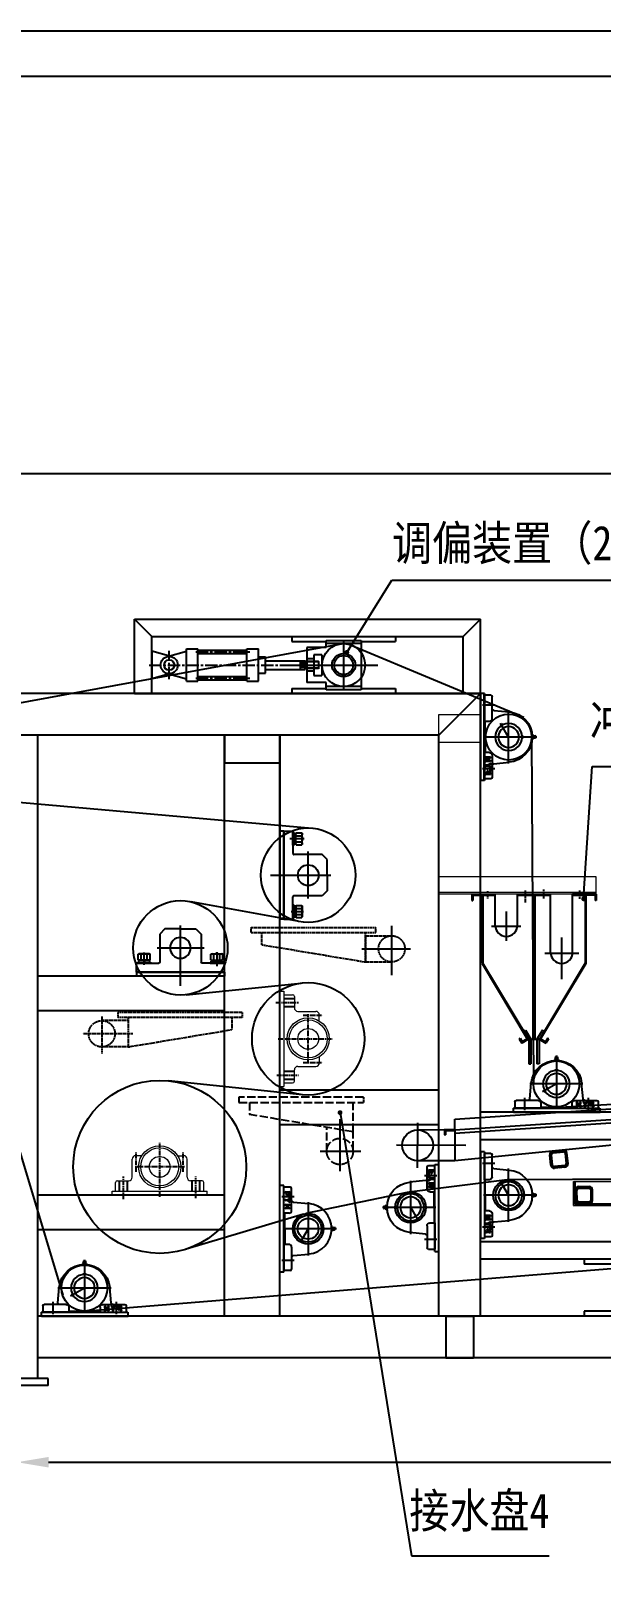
# Model space of a CAD drawing. Header units: millimetres. Extents: x 240499 to 260805, y 23743 to 31534.
# Drawn here: x 242989 to 244639, y 27067 to 31534 of the extents above; entities that cross this region are included whole.
import ezdxf
from ezdxf.enums import TextEntityAlignment as Align
from ezdxf.lldxf.tags import DXFTag

# ---------------------------------------------------------------- set-up
doc = ezdxf.new("R2010")
doc.units = ezdxf.units.MM
for name, pattern in [('CENTER2', [28.575, 19.05, -3.175, 3.175, -3.175]), ('GEN3', [6.25, 4.75, -1.5]), ('点画线', [18, 12, -2, 2, -2])]:
    doc.linetypes.add(name, pattern=pattern)
for name, color, linetype in [('0N', 7, 'Continuous'), ('2细线层', 4, 'Continuous'), ('3', 6, 'GEN3'), ('3A', 6, 'GEN3A'), ('3中心线层', 1, 'CENTER'), ('4', 3, 'Continuous'), ('4虚线层', 6, 'DASHED'), ('6', 2, 'Continuous'), ('7', 4, 'GEN7'), ('7A', 4, 'GEN7A'), ('8', 1, 'Continuous'), ('RAHM5', 7, 'Continuous'), ('TILE1', 5, 'Continuous')]:
    doc.layers.add(name, color=color, linetype=linetype)
doc.styles.add('66', font='仿宋_GB2312', dxfattribs={"width": 0.85})
doc.styles.add('HZ', font='geniso', dxfattribs={"width": 0.7, "bigfont": 'hztxt'})
tags = doc.linetypes.add('CENTER', pattern=[2, 1.25, -0.25, 0.25, -0.25]).pattern_tags.tags
tags[10:11] = [DXFTag(74, 4), DXFTag(75, 0), DXFTag(340, '0'), DXFTag(46, 1.0), DXFTag(50, 0.0), DXFTag(44, 0.0), DXFTag(45, 0.0)]
tags[8:9] = [DXFTag(74, 4), DXFTag(75, 0), DXFTag(340, '0'), DXFTag(46, 1.0), DXFTag(50, 0.0), DXFTag(44, 0.0), DXFTag(45, 0.0)]
tags[6:7] = [DXFTag(74, 4), DXFTag(75, 0), DXFTag(340, '0'), DXFTag(46, 1.0), DXFTag(50, 0.0), DXFTag(44, 0.0), DXFTag(45, 0.0)]
tags[4:5] = [DXFTag(74, 4), DXFTag(75, 0), DXFTag(340, '0'), DXFTag(46, 1.0), DXFTag(50, 0.0), DXFTag(44, 0.0), DXFTag(45, 0.0)]
tags = doc.linetypes.add('DASHED', pattern=[0.75, 0.5, -0.25]).pattern_tags.tags
tags[6:7] = [DXFTag(74, 4), DXFTag(75, 0), DXFTag(340, '0'), DXFTag(46, 1.0), DXFTag(50, 0.0), DXFTag(44, 0.0), DXFTag(45, 0.0)]
tags[4:5] = [DXFTag(74, 4), DXFTag(75, 0), DXFTag(340, '0'), DXFTag(46, 1.0), DXFTag(50, 0.0), DXFTag(44, 0.0), DXFTag(45, 0.0)]
tags = doc.linetypes.add('EB_DASHDOT', pattern=[39, 30, -3, 3, -3]).pattern_tags.tags
tags[10:11] = [DXFTag(74, 4), DXFTag(75, 0), DXFTag(340, '0'), DXFTag(46, 1.0), DXFTag(50, 0.0), DXFTag(44, 0.0), DXFTag(45, 0.0)]
tags[8:9] = [DXFTag(74, 4), DXFTag(75, 0), DXFTag(340, '0'), DXFTag(46, 1.0), DXFTag(50, 0.0), DXFTag(44, 0.0), DXFTag(45, 0.0)]
tags[6:7] = [DXFTag(74, 4), DXFTag(75, 0), DXFTag(340, '0'), DXFTag(46, 1.0), DXFTag(50, 0.0), DXFTag(44, 0.0), DXFTag(45, 0.0)]
tags[4:5] = [DXFTag(74, 4), DXFTag(75, 0), DXFTag(340, '0'), DXFTag(46, 1.0), DXFTag(50, 0.0), DXFTag(44, 0.0), DXFTag(45, 0.0)]
tags = doc.linetypes.add('GEN3A', pattern=[3.75, 3, -0.75]).pattern_tags.tags
tags[6:7] = [DXFTag(74, 4), DXFTag(75, 0), DXFTag(340, '0'), DXFTag(46, 1.0), DXFTag(50, 0.0), DXFTag(44, 0.0), DXFTag(45, 0.0)]
tags[4:5] = [DXFTag(74, 4), DXFTag(75, 0), DXFTag(340, '0'), DXFTag(46, 1.0), DXFTag(50, 0.0), DXFTag(44, 0.0), DXFTag(45, 0.0)]
tags = doc.linetypes.add('GEN7', pattern=[13.75, 9.75, -1.5, 1, -1.5]).pattern_tags.tags
tags[10:11] = [DXFTag(74, 4), DXFTag(75, 0), DXFTag(340, '0'), DXFTag(46, 1.0), DXFTag(50, 0.0), DXFTag(44, 0.0), DXFTag(45, 0.0)]
tags[8:9] = [DXFTag(74, 4), DXFTag(75, 0), DXFTag(340, '0'), DXFTag(46, 1.0), DXFTag(50, 0.0), DXFTag(44, 0.0), DXFTag(45, 0.0)]
tags[6:7] = [DXFTag(74, 4), DXFTag(75, 0), DXFTag(340, '0'), DXFTag(46, 1.0), DXFTag(50, 0.0), DXFTag(44, 0.0), DXFTag(45, 0.0)]
tags[4:5] = [DXFTag(74, 4), DXFTag(75, 0), DXFTag(340, '0'), DXFTag(46, 1.0), DXFTag(50, 0.0), DXFTag(44, 0.0), DXFTag(45, 0.0)]
tags = doc.linetypes.add('GEN7A', pattern=[6.875, 4.75, -0.875, 0.375, -0.875]).pattern_tags.tags
tags[10:11] = [DXFTag(74, 4), DXFTag(75, 0), DXFTag(340, '0'), DXFTag(46, 1.0), DXFTag(50, 0.0), DXFTag(44, 0.0), DXFTag(45, 0.0)]
tags[8:9] = [DXFTag(74, 4), DXFTag(75, 0), DXFTag(340, '0'), DXFTag(46, 1.0), DXFTag(50, 0.0), DXFTag(44, 0.0), DXFTag(45, 0.0)]
tags[6:7] = [DXFTag(74, 4), DXFTag(75, 0), DXFTag(340, '0'), DXFTag(46, 1.0), DXFTag(50, 0.0), DXFTag(44, 0.0), DXFTag(45, 0.0)]
tags[4:5] = [DXFTag(74, 4), DXFTag(75, 0), DXFTag(340, '0'), DXFTag(46, 1.0), DXFTag(50, 0.0), DXFTag(44, 0.0), DXFTag(45, 0.0)]
tags = doc.linetypes.add('HIDDEN', pattern=[0.375, 0.25, -0.125]).pattern_tags.tags
tags[6:7] = [DXFTag(74, 4), DXFTag(75, 0), DXFTag(340, '0'), DXFTag(46, 1.0), DXFTag(50, 0.0), DXFTag(44, 0.0), DXFTag(45, 0.0)]
tags[4:5] = [DXFTag(74, 4), DXFTag(75, 0), DXFTag(340, '0'), DXFTag(46, 1.0), DXFTag(50, 0.0), DXFTag(44, 0.0), DXFTag(45, 0.0)]
doc.dimstyles.new('GEN-ISO', dxfattribs={"dimscale": 7, "dimtxt": 8, "dimasz": 6, "dimexe": 3, "dimexo": 0, "dimgap": 3, "dimtad": 1, "dimdsep": 46, "dimtxsty": 'Standard', "dimcen": 0, "dimclrd": 256, "dimclre": 256, "dimclrt": 2, "dimadec": 0, "dimazin": 0, "dimtp": 0.1, "dimtm": 0.1, "dimtfac": 0.71, "dimtmove": 0, "dimatfit": 3, "dimfxl": 1, "dimtfill": 1, "dimtolj": 1, "dimtzin": 0, "dimarcsym": 0})
doc.dimstyles.new('GEN-ISO$7', dxfattribs={"dimscale": 7, "dimtxt": 8, "dimasz": 6, "dimexe": 3, "dimexo": 0, "dimgap": 3, "dimtad": 1, "dimdsep": 46, "dimtxsty": 'Standard', "dimcen": 0, "dimclrd": 256, "dimclre": 256, "dimclrt": 2, "dimadec": 0, "dimazin": 0, "dimtp": 0.1, "dimtm": 0.1, "dimtfac": 0.71, "dimtmove": 0, "dimatfit": 3, "dimldrblk": 'DOT', "dimfxl": 1, "dimtfill": 1, "dimtolj": 1, "dimtzin": 0, "dimarcsym": 0})

# ---------------------------------------------------------------- blocks, each defined once
blk = doc.blocks.new('*U34')
at = {"layer": '0N'}
for p, q in [((1.3, 17.3), (0, 15)), ((0, 15), (0, -15)), ((1.3, 17.3), (17.7, 17.3)), ((1.3, 8.7), (17.7, 8.7)), ((17.7, 17.3), (19, 15)), ((19, 15), (19, -15)), ((1.3, -17.3), (0, -15)), ((1.3, -8.7), (17.7, -8.7)), ((1.3, -17.3), (17.7, -17.3)), ((17.7, -17.3), (19, -15))]:
    blk.add_line(p, q, dxfattribs=at)
for centre, radius, start, end in [((7.7, 13), 7.66, 154.4385, 214.4385), ((28.6, 0), 28.6, 162.383, 197.617), ((11.3, 13), 7.66, 325.5615, 25.5615), ((-9.6, 0), 28.6, 342.383, 17.617), ((7.7, -13), 7.66, 145.5615, 205.5615), ((11.3, -13), 7.66, 334.4385, 34.4385)]:
    blk.add_arc(centre, radius, start, end, dxfattribs=at)
blk = doc.blocks.new('*U30')
at = {"layer": '0N'}
for p, q in [((0, 18.5), (0, 15.1)), ((3, 18.5), (0, 18.5)), ((0, 1), (0, -1)), ((3, -18.5), (3, 18.5)), ((0, -15.1), (0, -18.5)), ((0, -18.5), (3, -18.5))]:
    blk.add_line(p, q, dxfattribs=at)
blk = doc.blocks.new('*U32')
at = {"layer": '0N'}
for p, q in [((0, 15.1), (0, 15)), ((5, 15.1), (0, 15.1)), ((5, 1), (0, -0.6)), ((5, 15.1), (5, 1)), ((5, -1), (0, -2.6)), ((0, -15), (0, -15.1)), ((0, -15.1), (5, -15.1)), ((5, -1), (5, -15.1))]:
    blk.add_line(p, q, dxfattribs=at)
blk = doc.blocks.new('11111111')
for p, q in [((124668.6, 11128.8), (124653.6, 11113.8)), ((124668.6, 11128.8), (124653.6, 11113.8)), ((124713.6, 11128.8), (124668.6, 11128.8)), ((124713.6, 11128.8), (124758.6, 11128.8)), ((124758.6, 11128.8), (124773.6, 11113.8)), ((124653.6, 11113.8), (124653.6, 11032.3)), ((124773.6, 11113.8), (124773.6, 11032.3)), ((124586.1, 11029.8), (124651.1, 11029.8)), ((124586.1, 11003.8), (124586.1, 11029.8)), ((124586.1, 11003.8), (124586.1, 10991.8)), ((124841.1, 11003.8), (124586.1, 11003.8)), ((124586.1, 11003.8), (124841.1, 11003.8)), ((124586.1, 10991.8), (124841.1, 10991.8)), ((124841.1, 11029.8), (124776.1, 11029.8)), ((124841.1, 11003.8), (124841.1, 11029.8)), ((124841.1, 11003.8), (124841.1, 10991.8))]:
    blk.add_line(p, q)
blk.add_circle((124713.6, 11073.8), 30)
for centre, start, end in [((124651.1, 11032.3), 270, 0), ((124776.1, 11032.3), 180, 270)]:
    blk.add_arc(centre, 2.5, start, end)
at = {"layer": '7'}
for p, q in [((124713.6, 10964.5), (124713.6, 11138.9)), ((124781, 11073.8), (124645.2, 11073.8))]:
    blk.add_line(p, q, dxfattribs=at)
at = {"layer": '7A'}
for p, q in [((124608.6, 11061.8), (124608.6, 11020.5)), ((124818.6, 11024.9), (124818.6, 11060.6))]:
    blk.add_line(p, q, dxfattribs=at)
at = {"layer": '0N', "xscale": -1}
for name, p, rotation in [('*U30', (124608.6, 11032.8), 90), ('*U34', (124608.6, 11037.8), 270), ('*U32', (124608.6, 11037.8), 90)]:
    blk.add_blockref(name, p, dxfattribs=dict(at, rotation=rotation))
at = {"layer": '0N'}
for name, p, rotation in [('*U30', (124818.6, 11032.8), 270), ('*U34', (124818.6, 11037.8), 90), ('*U32', (124818.6, 11037.8), 270)]:
    blk.add_blockref(name, p, dxfattribs=dict(at, rotation=rotation))
blk = doc.blocks.new('GB-A3')
blk.add_lwpolyline([(25, 5), (25, 292), (415, 292), (415, 5)], close=True)
at = {"layer": 'TILE1'}
blk.add_lwpolyline([(0, 297), (420, 297), (420, 0), (0, 0)], dxfattribs=at)
at = {"layer": 'RAHM5', "style": 'HZ', "width": 0.7}
blk.add_attdef('GEN-TITLE-NR{8.15}', text='', height=7, rotation=180, dxfattribs=at).set_placement((54.84, 285.73), align=Align.MIDDLE)
blk = doc.blocks.new('*D1494')
at = {"layer": '4', "lineweight": -2}
for p, q in [((242949.3, 27618.2), (242949.3, 27354.5)), ((246644.3, 27618.2), (246644.3, 27354.5)), ((243040.3, 27396.5), (246553.3, 27396.5))]:
    blk.add_line(p, q, dxfattribs=at)
at = {"layer": '4'}
for points in [[(243040.3, 27411.7), (243040.3, 27381.3), (242949.3, 27396.5)], [(246553.3, 27411.7), (246553.3, 27381.3), (246644.3, 27396.5)]]:
    blk.add_solid(points, dxfattribs=at)
at = {"layer": 'Defpoints', "color": 0}
for p in [(242949.3, 27618.2), (246644.3, 27618.2), (246644.3, 27396.5)]:
    blk.add_point(p, dxfattribs=at)
at = {"layer": '4', "color": 2, "insert": (244796.8, 27459.5), "char_height": 70, "attachment_point": 5, "bg_fill": 3, "box_fill_scale": 1.1, "bg_fill_color": 256, "bg_fill_true_color": 13158600, "bg_fill_transparency": 10097068}
blk.add_mtext('\\A1;3695', dxfattribs=at)
blk = doc.blocks.new('*D1497')
at = {"layer": '4', "lineweight": -2}
for p, q in [((242389.3, 29598.2), (242389.3, 30296.3)), ((248094.3, 28933.2), (248094.3, 30296.3)), ((242480.3, 30254.3), (248003.3, 30254.3))]:
    blk.add_line(p, q, dxfattribs=at)
at = {"layer": '4'}
for points in [[(242480.3, 30269.4), (242480.3, 30239.1), (242389.3, 30254.3)], [(248003.3, 30269.4), (248003.3, 30239.1), (248094.3, 30254.3)]]:
    blk.add_solid(points, dxfattribs=at)
at = {"layer": 'Defpoints', "color": 0}
for p in [(248094.3, 30254.3), (242389.3, 29598.2), (248094.3, 28933.2)]:
    blk.add_point(p, dxfattribs=at)
at = {"layer": '4', "color": 2, "insert": (245241.8, 30317.3), "char_height": 70, "attachment_point": 5, "bg_fill": 3, "box_fill_scale": 1.1, "bg_fill_color": 256, "bg_fill_true_color": 13158600, "bg_fill_transparency": 13972928}
blk.add_mtext('\\A1;5705', dxfattribs=at)
blk = doc.blocks.new('晴儿头')
at = {"linetype": 'Continuous', "lineweight": 18}
for p, q in [((134134.6, 14118.8), (134134.6, 14171)), ((134162.4, 14181), (134144.6, 14181)), ((134265.9, 14181), (134283.7, 14181)), ((134293.7, 14118.8), (134293.7, 14171)), ((134076.7, 14078.8), (134351.7, 14078.8)), ((134076.7, 14066.8), (134076.7, 14078.8)), ((134086.7, 14078.8), (134086.7, 14103.8)), ((134091.7, 14108.8), (134124.6, 14108.8)), ((134336.7, 14108.8), (134303.7, 14108.8)), ((134341.7, 14078.8), (134341.7, 14103.8)), ((134351.7, 14066.8), (134351.7, 14078.8)), ((134076.7, 14066.8), (134351.7, 14066.8))]:
    blk.add_line(p, q, dxfattribs=at)
for radius in [61, 55, 30]:
    blk.add_circle((134214.2, 14148.8), radius, dxfattribs=at)
for centre, radius, start, end in [((134144.6, 14171), 10, 90, 180), ((134283.7, 14171), 10, 0, 90), ((134124.6, 14118.8), 10, 270, 0), ((134303.7, 14118.8), 10, 180, 270), ((134091.7, 14103.8), 5, 90, 180), ((134336.7, 14103.8), 5, 0, 90)]:
    blk.add_arc(centre, radius, start, end, dxfattribs=at)
at = {"layer": '3', "linetype": 'HIDDEN', "ltscale": 3}
for p, q in [((134097.7, 14078.8), (134097.7, 14108.8)), ((134120.7, 14078.8), (134120.7, 14108.8)), ((134307.7, 14078.8), (134307.7, 14108.8)), ((134330.7, 14078.8), (134330.7, 14108.8))]:
    blk.add_line(p, q, dxfattribs=at)
at = {"layer": '3中心线层', "linetype": 'CENTER2', "ltscale": 0.7}
for p, q in [((134214.2, 14061.9), (134214.2, 14217.8)), ((134145.9, 14134.2), (134145.9, 14189.8)), ((134282.5, 14134.2), (134282.5, 14189.8)), ((134109.2, 14055.6), (134109.2, 14120.7)), ((134285.7, 14148.8), (134142.8, 14148.8)), ((134319.2, 14058.5), (134319.2, 14120.7))]:
    blk.add_line(p, q, dxfattribs=at)
blk = doc.blocks.new('法国人规划')
for p, q in [((245128.8, 55952.9), (245128.8, 55950.8)), ((245128.8, 55952.9), (245128.8, 55950.8)), ((245129.5, 55921.9), (245129.5, 55920.4)), ((245129.5, 55921.9), (245139.5, 55921.9)), ((245130.2, 55950.1), (245138.8, 55950.1)), ((245132.1, 55960.6), (245131.2, 55957.9)), ((245131.2, 55957.9), (245137.8, 55957.9)), ((245131.6, 55952.9), (245131.6, 55950.8)), ((245131.6, 55952.9), (245131.6, 55950.8)), ((245131.7, 55956.1), (245137.3, 55956.1)), ((245132.1, 55960.6), (245136.9, 55960.6)), ((245136.9, 55960.6), (245137.8, 55957.9)), ((245137.4, 55952.9), (245137.4, 55950.8)), ((245137.4, 55952.9), (245137.4, 55950.8)), ((245139.5, 55921.9), (245139.5, 55920.4)), ((245140.3, 55952.9), (245140.3, 55950.8)), ((245140.3, 55952.9), (245140.3, 55950.8)), ((245057.4, 55838.6), (245061.6, 55883.7)), ((245211.6, 55838.6), (245207.4, 55883.7)), ((245014, 55830.1), (245014, 55812.1)), ((245081.5, 55834.1), (245018, 55834.1)), ((245165.4, 55858.3), (245166.7, 55857.6)), ((245171.7, 55866.2), (245166.7, 55857.6)), ((245170.4, 55866.9), (245171.7, 55866.2)), ((245187.5, 55834.1), (245251, 55834.1)), ((245255, 55830.1), (245255, 55812.1)), ((245089.5, 55812.1), (245014, 55812.1)), ((245026.5, 55814.6), (245030.7, 55814.6)), ((245037, 55822), (245037, 55819.1)), ((245040, 55829.6), (245040, 55825.6)), ((245045, 55829.6), (245050.1, 55829.6)), ((245049.8, 55814.6), (245053.8, 55814.6)), ((245053.4, 55829.6), (245058.5, 55829.6)), ((245063.5, 55829.6), (245067.7, 55829.6)), ((245067.7, 55814.6), (245063.5, 55814.6)), ((245072.9, 55829.6), (245077, 55829.6)), ((245077, 55814.6), (245072.9, 55814.6)), ((245089.5, 55826.1), (245089.5, 55812.1)), ((245134.5, 55814.1), (245091.5, 55814.1)), ((245134.5, 55814.1), (245177.5, 55814.1)), ((245179.5, 55826.1), (245179.5, 55812.1)), ((245179.5, 55812.1), (245255, 55812.1))]:
    blk.add_line(p, q)
for radius in [38.9, 30]:
    blk.add_circle((245134.5, 55881.9), radius)
for centre, radius, start, end in [((245134.5, 55876.9), 73.2, 5.318, 174.683), ((245126.1, 55958.3), 6, 296.029, 339.039), ((245130.2, 55951.9), 1.84, 218.228, 321.772), ((245130.2, 55951.7), 1.85, 38.78, 102.557), ((245134.5, 55957.9), 3.3, 180, 209.044), ((245134.5, 55947.2), 6.36, 63.044, 116.956), ((245134.5, 55956.4), 6.29, 242.723, 297.277), ((245134.5, 55957.9), 3.3, 328.047, 0), ((245142.9, 55958.3), 6, 200.961, 243.971), ((245138.8, 55951.7), 1.85, 77.443, 141.22), ((245138.8, 55951.9), 1.84, 218.228, 321.771), ((245018, 55830.1), 4, 90, 180), ((245052.5, 55839.1), 5, 270, 354.682), ((245081.5, 55826.1), 8, 0, 90), ((245187.5, 55826.1), 8, 90, 180), ((245216.6, 55839.1), 5, 185.317, 270), ((245251, 55830.1), 4, 0, 90), ((244997.5, 55822.1), 30, 0, 14.477), ((245033.3, 55858.8), 30, 256.997, 283.003), ((244997.5, 55822.1), 30, 345.522, 0), ((245059.7, 55822.1), 30, 171.59, 180.467), ((245032.5, 55851.7), 30, 264.651, 278.627), ((245032.5, 55789.5), 30, 81.373, 95.109), ((245059.7, 55822.1), 30, 185.248, 194.477), ((245033.3, 55796.6), 30, 76.997, 96.194), ((245036.9, 55818.8), 13.5, 0, 53.13), ((245036.9, 55818.8), 13.5, 341.874, 0), ((245063.6, 55830.9), 13.5, 185.687, 209.208), ((245040, 55830.9), 13.5, 330.792, 354.313), ((245066.6, 55818.8), 13.5, 126.87, 198.126), ((245034.5, 55822.1), 30, 0, 14.477), ((245034.5, 55822.1), 30, 345.522, 0), ((245096.7, 55822.1), 30, 165.523, 177.455), ((245070.3, 55853.2), 30, 263.266, 276.734), ((245070.3, 55791), 30, 83.266, 96.734), ((245096.7, 55822.1), 30, 182.545, 194.477), ((245043.8, 55822.1), 30, 2.545, 14.477), ((245043.8, 55822.1), 30, 345.522, 357.455), ((245106.1, 55822.1), 30, 165.523, 194.477), ((245091.5, 55812.1), 2, 90, 180), ((245177.5, 55812.1), 2, 0, 90)]:
    blk.add_arc(centre, radius, start, end)
at = {"layer": '3中心线层'}
for p, q in [((245134.5, 55963.6), (245134.5, 55808.9)), ((245057.7, 55881.9), (245211.7, 55881.9)), ((245134.5, 55881.9), (245174.5, 55858.8)), ((245042.5, 55841.5), (245042.5, 55805.9)), ((245226.5, 55841.5), (245226.5, 55805.9))]:
    blk.add_line(p, q, dxfattribs=at)
blk = doc.blocks.new('_Dot')
at = {"color": 0, "linetype": 'ByBlock', "lineweight": -2}
blk.add_line((-0.5, 0), (-1, 0), dxfattribs=at)
at = {"color": 0, "linetype": 'ByBlock', "const_width": 0.5}
blk.add_lwpolyline([(-0.25, 0, 1), (0.25, 0, 1)], format="xyb", close=True, dxfattribs=at)
blk = doc.blocks.new('ARE')
at = {"layer": '8'}
h = blk.add_hatch(dxfattribs=at)
h.set_pattern_fill('ANSI31', color=256, scale=2, style=0)
h.paths.add_polyline_path([(159838, 20597.8), (159823, 20597.8, 0.414214), (159813, 20587.8), (159813, 20557.8, 0.414214), (159823, 20547.8), (159838, 20547.8), (159838, 20552.8), (159823, 20552.8, -0.414214), (159818, 20557.8), (159818, 20587.8, -0.414214), (159823, 20592.8), (159838, 20592.8)])
h.paths.add_polyline_path([(159853, 20597.8), (159838, 20597.8), (159838, 20592.8), (159853, 20592.8, -0.414214), (159858, 20587.8), (159858, 20557.8, -0.414214), (159853, 20552.8), (159838, 20552.8), (159838, 20547.8), (159853, 20547.8, 0.414214), (159863, 20557.8), (159863, 20587.8, 0.414214)])
for p, q in [((159823, 20597.8), (159853, 20597.8)), ((159823, 20592.8), (159853, 20592.8)), ((159813, 20557.8), (159813, 20587.8)), ((159818, 20557.8), (159818, 20587.8)), ((159853, 20552.8), (159823, 20552.8)), ((159853, 20547.8), (159823, 20547.8)), ((159858, 20587.8), (159858, 20557.8)), ((159863, 20557.8), (159863, 20587.8))]:
    blk.add_line(p, q)
for centre, radius, start, end in [((159823, 20587.8), 10, 90, 180), ((159823, 20587.8), 5, 90, 180), ((159853, 20587.8), 10, 0, 90), ((159853, 20587.8), 5, 0, 90), ((159823, 20557.8), 10, 180, 270), ((159823, 20557.8), 5, 180, 270), ((159853, 20557.8), 10, 270, 0), ((159853, 20557.8), 5, 270, 0)]:
    blk.add_arc(centre, radius, start, end)
blk = doc.blocks.new('风光好烦人太鼓达人')
for p, q in [((238477.7, 26616.8), (239677.6, 26699.4)), ((239677.6, 26699.4), (239677.6, 26649.4)), ((239677.6, 26699.4), (239707.6, 26699.4)), ((239677.6, 26696.4), (239704.6, 26696.4)), ((239704.6, 26696.4), (239704.6, 26684.4)), ((239704.6, 26684.4), (239707.6, 26684.4)), ((239707.6, 26699.4), (239707.6, 26684.4)), ((239677.6, 26649.4), (238477.7, 26526.8)), ((238477.7, 26615.8), (238370, 26615.8)), ((238477.7, 26616.8), (238447.7, 26616.8)), ((238447.7, 26616.8), (238447.7, 26601.8)), ((238447.7, 26601.8), (238450.7, 26601.8)), ((238477.7, 26613.8), (238450.7, 26613.8)), ((238450.7, 26613.8), (238450.7, 26601.8)), ((238477.7, 26616.8), (238477.7, 26526.8)), ((238477.7, 26526.8), (238370, 26526.8))]:
    blk.add_line(p, q)
blk.add_circle((238370, 26571.3), 44.5)
at = {"layer": '3中心线层', "linetype": 'EB_DASHDOT', "ltscale": 3}
for p, q in [((238370, 26506.4), (238370, 26636.2)), ((238509.7, 26571.3), (238308.5, 26571.3))]:
    blk.add_line(p, q, dxfattribs=at)
at = {"layer": '4虚线层', "ltscale": 100}
for p, q in [((238477.7, 26646.9), (239677.7, 26729.5)), ((239677.7, 26729.5), (239677.6, 26699.4)), ((238477.7, 26606.8), (239677.6, 26689.4)), ((238477.7, 26616.8), (238477.7, 26646.9))]:
    blk.add_line(p, q, dxfattribs=at)
at = {"layer": '4', "rotation": 5.999999999983627}
for p in [(82563.6, -10574.3), (82265.2, -10604.8), (81966.8, -10635.3)]:
    blk.add_blockref('ARE', p, dxfattribs=at)
blk = doc.blocks.new('DTRGDR')
at = {"layer": '3', "ltscale": 5}
for p, q in [((242314, 27047), (241954, 27047)), ((241954, 27047), (241954, 27032)), ((241954, 27032), (242314, 27032)), ((241984, 27032), (241984, 26997)), ((242284, 26947), (242284, 27032)), ((242284, 26947), (241984, 26997)), ((242208, 26890.2), (242208, 26959.7)), ((242284, 26896.4), (242284, 26970.2))]:
    blk.add_line(p, q, dxfattribs=at)
at = {"layer": '3'}
blk.add_line((242314, 27047), (242314, 27032), dxfattribs=at)
at = {"layer": '3', "ltscale": 5}
blk.add_circle((242246, 26890.2), 38, dxfattribs=at)
at = {"layer": '3中心线层', "ltscale": 5}
for p, q in [((242246, 26983.9), (242246, 26833.3)), ((242306.6, 26890.2), (242188.7, 26890.2))]:
    blk.add_line(p, q, dxfattribs=at)
blk = doc.blocks.new('YHFHF')
for p, q in [((244155.1, 26894.7), (245665.1, 26894.7)), ((244155.1, 26894.7), (244155.1, 26824.7)), ((244357.6, 26824.7), (244357.6, 26889.7)), ((244457.6, 26889.7), (244357.6, 26889.7)), ((244362.6, 26834.7), (244362.6, 26889.7)), ((244452.6, 26834.7), (244452.6, 26889.7)), ((244457.6, 26824.7), (244457.6, 26889.7)), ((245357.6, 26824.7), (245357.6, 26889.7)), ((245457.6, 26889.7), (245357.6, 26889.7)), ((245362.6, 26834.7), (245362.6, 26889.7)), ((245452.6, 26834.7), (245452.6, 26889.7)), ((245457.6, 26824.7), (245457.6, 26889.7)), ((245665.1, 26824.7), (245665.1, 26894.7)), ((244155.1, 26824.7), (245665.1, 26824.7)), ((244457.6, 26834.7), (244357.6, 26834.7)), ((244457.6, 26824.7), (244357.6, 26824.7)), ((245457.6, 26834.7), (245357.6, 26834.7)), ((245457.6, 26824.7), (245357.6, 26824.7))]:
    blk.add_line(p, q)
at = {"layer": '3'}
for p, q in [((244398.6, 26824.7), (244398.6, 26834.7)), ((244416.6, 26824.7), (244416.6, 26834.7)), ((245398.6, 26824.7), (245398.6, 26834.7)), ((245416.6, 26824.7), (245416.6, 26834.7))]:
    blk.add_line(p, q, dxfattribs=at)
at = {"layer": '3中心线层', "ltscale": 30}
for p, q in [((244407.6, 26812.6), (244407.6, 26844.5)), ((245407.6, 26812.6), (245407.6, 26844.5))]:
    blk.add_line(p, q, dxfattribs=at)
at = {"layer": '4虚线层', "ltscale": 100}
for p, q in [((244160.1, 26829.7), (244160.1, 26894.7)), ((245660.1, 26829.7), (245660.1, 26894.7)), ((244160.1, 26829.7), (245660.1, 26829.7))]:
    blk.add_line(p, q, dxfattribs=at)
at = {"layer": '4'}
for p in [(84347.1, 6281.9), (84847.1, 6281.9), (85347.1, 6281.9)]:
    blk.add_blockref('ARE', p, dxfattribs=at)
blk = doc.blocks.new('GYU')
for p, q in [((246553.8, 29477.2), (246498.9, 29492.7)), ((246498.9, 29492.7), (246498.9, 29412.6)), ((246543.9, 29477.2), (246598.9, 29492.7)), ((246598.9, 29405.7), (246598.9, 29499.7)), ((246598.9, 29499.7), (246631.9, 29499.7)), ((246631.9, 29405.7), (246631.9, 29499.7)), ((246631.9, 29495.7), (246773.9, 29495.7)), ((246631.9, 29485.7), (246773.9, 29485.7)), ((246773.9, 29499.7), (246806.9, 29499.7)), ((246773.9, 29405.7), (246773.9, 29499.7)), ((246806.9, 29405.7), (246806.9, 29499.7)), ((246806.9, 29476.2), (246827.9, 29476.2)), ((246827.9, 29429.2), (246827.9, 29476.2)), ((246827.9, 29465.2), (246941.9, 29465.2)), ((246827.9, 29440.2), (246941.9, 29440.2)), ((246931.9, 29445.7), (246931.9, 29459.7)), ((246941.9, 29459.7), (246931.9, 29459.7)), ((246941.9, 29445.7), (246931.9, 29445.7)), ((246941.9, 29440.2), (246941.9, 29465.2)), ((246980.6, 29462.7), (246941.9, 29462.7)), ((246980.6, 29442.7), (246941.9, 29442.7)), ((246980.6, 29462.7), (246980.6, 29442.7)), ((246981.9, 29461.2), (246980.6, 29462.7)), ((246981.9, 29444.2), (246980.6, 29442.7)), ((246981.9, 29444.2), (246981.9, 29461.2)), ((246553.8, 29428.2), (246498.9, 29412.6)), ((246543.9, 29428.2), (246598.9, 29412.6)), ((246598.9, 29405.7), (246631.9, 29405.7)), ((246631.9, 29419.7), (246773.9, 29419.7)), ((246631.9, 29409.7), (246773.9, 29409.7)), ((246773.9, 29405.7), (246806.9, 29405.7)), ((246806.9, 29429.2), (246827.9, 29429.2))]:
    blk.add_line(p, q)
for radius in [25, 15]:
    blk.add_circle((246548.9, 29452.7), radius)
at = {"layer": '2细线层'}
for p, q in [((246927.9, 29465.2), (246927.9, 29440.2)), ((246931.9, 29459.7), (246941.9, 29445.7)), ((246931.9, 29445.7), (246941.9, 29459.7)), ((246981.4, 29461.7), (246941.9, 29461.7)), ((246981.4, 29443.7), (246941.9, 29443.7))]:
    blk.add_line(p, q, dxfattribs=at)
at = {"layer": '3中心线层', "linetype": '点画线', "ltscale": 3}
for p, q in [((246548.9, 29411.5), (246548.9, 29493.8)), ((246625.8, 29490.7), (246783.7, 29490.7)), ((246490.7, 29452.7), (246987.5, 29452.7)), ((246625.8, 29414.7), (246783.7, 29414.7))]:
    blk.add_line(p, q, dxfattribs=at)

msp = doc.modelspace()

# ---------------------------------------------------------------- linework, layer by layer
for p, q in [((244289.284, 29618.232), (242389.284, 29618.232)), ((244169.284, 29498.232), (244289.284, 29618.232)), ((244289.284, 27818.232), (244289.284, 29618.232)), ((244169.284, 29498.232), (242389.284, 29498.232)), ((243009.284, 27638.232), (243009.284, 29498.232)), ((243549.284, 27818.232), (243549.284, 29498.232)), ((243709.284, 29498.232), (243709.284, 29120.732)), ((243709.284, 27818.232), (243709.284, 29498.232)), ((244169.284, 27818.232), (244169.284, 29498.232)), ((244294.251, 28838.192), (244425.117, 28620.762)), ((244594.251, 28838.192), (244463.384, 28620.762)), ((243549.284, 28801.232), (243009.284, 28801.232)), ((243549.284, 28701.232), (243009.284, 28701.232)), ((244415.557, 28642.463), (244419.432, 28645.298)), ((244419.432, 28645.298), (244435.516, 28619.739)), ((244469.07, 28645.298), (244452.985, 28619.739)), ((244472.944, 28642.463), (244469.07, 28645.298)), ((244401.793, 28620.73), (244404.364, 28622.277)), ((244401.793, 28620.73), (244409.529, 28607.878)), ((244404.364, 28622.277), (244410.552, 28611.995)), ((244426.664, 28618.192), (244409.529, 28607.878)), ((244425.117, 28620.762), (244410.552, 28611.995)), ((244426.664, 28618.192), (244429.235, 28619.739)), ((244429.235, 28619.739), (244459.267, 28619.739)), ((244429.235, 28619.739), (244429.235, 28548.223)), ((244435.516, 28619.739), (244435.516, 28548.223)), ((244452.985, 28619.739), (244452.985, 28548.223)), ((244459.267, 28619.739), (244478.973, 28607.878)), ((244459.267, 28619.739), (244459.267, 28548.223)), ((244463.384, 28620.762), (244477.949, 28611.995)), ((244484.138, 28622.277), (244477.949, 28611.995)), ((244486.708, 28620.73), (244478.973, 28607.878)), ((244486.708, 28620.73), (244484.138, 28622.277)), ((244429.235, 28548.223), (244435.516, 28548.223)), ((244459.267, 28548.223), (244452.985, 28548.223)), ((243709.284, 28472.732), (244169.284, 28472.732)), ((244699.284, 28408.193), (244289.284, 28408.193)), ((244383.784, 28420.193), (244634.784, 28420.193)), ((244383.784, 28420.193), (244383.784, 28408.193)), ((244384.784, 28408.193), (244635.784, 28408.193)), ((244634.784, 28420.193), (244634.784, 28408.193)), ((243709.284, 28372.732), (244169.284, 28372.732)), ((244699.284, 28328.193), (244289.284, 28328.193)), ((244301.284, 28293.732), (244289.284, 28293.732)), ((244289.284, 28293.732), (244289.284, 28042.732)), ((244289.284, 28293.732), (244289.284, 28042.732)), ((244301.284, 28293.732), (244301.284, 28042.732)), ((244157.284, 28005.837), (244157.284, 28256.837)), ((244157.284, 28256.837), (244169.284, 28256.837)), ((243721.284, 28196.732), (243709.284, 28196.732)), ((243721.284, 27945.732), (243721.284, 28196.732)), ((243549.284, 28168.232), (243009.284, 28168.232)), ((243549.284, 28068.232), (243009.284, 28068.232)), ((244157.284, 28005.837), (244169.284, 28005.837)), ((244301.284, 28042.732), (244289.284, 28042.732)), ((245294.284, 28033.232), (244289.284, 28033.232)), ((245294.284, 27983.232), (244289.284, 27983.232)), ((244589.662, 27983.232), (244589.662, 27968.652)), ((244689.032, 27968.652), (244589.662, 27968.652)), ((243721.284, 27945.732), (243709.284, 27945.732)), ((243018.784, 27830.232), (243269.784, 27830.232)), ((243018.784, 27830.232), (243018.784, 27818.232)), ((243269.784, 27830.232), (243269.784, 27818.232)), ((244689.032, 27832.652), (244589.662, 27832.652)), ((244589.662, 27832.652), (244589.662, 27818.232)), ((246594.284, 27818.232), (243009.284, 27818.232)), ((243019.784, 27818.232), (243270.784, 27818.232)), ((246594.284, 27698.232), (243009.284, 27698.232)), ((243039.284, 27638.232), (242859.284, 27638.232)), ((243039.284, 27618.232), (242859.284, 27618.232)), ((243039.284, 27618.232), (243039.284, 27638.232))]:
    msp.add_line(p, q)
msp.add_arc((244524.251, 28870.192), 32, 180, 0)
at = {"layer": '3'}
for p, q in [((243656.873, 28892.43), (243956.873, 28842.43)), ((243956.873, 28842.43), (244032.873, 28842.43)), ((243194.353, 28685.105), (243194.353, 28578.223)), ((243600.353, 28696.857), (243240.353, 28696.857)), ((243240.353, 28696.857), (243240.353, 28681.857)), ((243600.353, 28681.857), (243240.353, 28681.857)), ((243270.353, 28681.857), (243270.353, 28596.857)), ((243570.353, 28681.857), (243570.353, 28646.857)), ((243600.353, 28696.857), (243600.353, 28681.857)), ((243283.708, 28634.857), (243139.933, 28634.857)), ((243270.353, 28672.857), (243194.353, 28672.857)), ((243270.353, 28596.857), (243570.353, 28646.857)), ((243270.353, 28596.857), (243194.353, 28596.857)), ((243270.353, 28596.857), (243194.353, 28596.857))]:
    msp.add_line(p, q, dxfattribs=at)
msp.add_circle((243194.353, 28634.857), 38, dxfattribs=at)
at = {"layer": '3A', "lineweight": 18, "ltscale": 5}
for p, q in [((244296.821, 28839.739), (244429.235, 28619.739)), ((244591.68, 28839.739), (244459.267, 28619.739))]:
    msp.add_line(p, q, dxfattribs=at)
at = {"layer": '3A', "ltscale": 5}
for p, q in [((244189.284, 27818.232), (244269.284, 27818.232)), ((244189.284, 27818.232), (244189.284, 27698.232)), ((244269.284, 27818.232), (244269.284, 27698.232)), ((244189.284, 27698.232), (244269.284, 27698.232))]:
    msp.add_line(p, q, dxfattribs=at)
at = {"layer": '3中心线层'}
for p, q in [((243946.366, 28880.43), (244087.039, 28880.43)), ((244475.956, 28868.192), (244574.535, 28868.192))]:
    msp.add_line(p, q, dxfattribs=at)
at = {"layer": '4'}
for centre, radius in [((244509.284, 28489.993), 66.5), ((244371.084, 28168.232), 44.5), ((244087.484, 28133.232), 44.5), ((243791.084, 28071.232), 44.5)]:
    msp.add_circle(centre, radius, dxfattribs=at)
at = {"layer": '6'}
for p, q in [((243438.789, 28747.796), (243771.159, 28781.466)), ((243774.576, 28458.606), (243387.672, 28498.888)), ((244535.938, 28423.827), (245702.82, 28490.208)), ((244366.452, 28212.491), (244083.62, 28177.564)), ((246295.844, 28225.132), (244372.053, 28212.722)), ((244077.185, 28176.524), (243784.617, 28115.364)), ((243777.346, 28113.663), (243438.728, 28012.368)), ((243154.924, 27834.336), (244727.567, 27961.541))]:
    msp.add_line(p, q, dxfattribs=at)
for centre, radius in [((243791.404, 28620.232), 162.5), ((243361.784, 28250.232), 250), ((243144.117, 27900.032), 66.5)]:
    msp.add_circle(centre, radius, dxfattribs=at)

# ---------------------------------------------------------------- block references
at = {"xscale": 26.23264579566239, "yscale": 26.23264579584065, "zscale": 26.23264579584001}
msp.add_blockref('GB-A3', (240498.621, 23742.649), dxfattribs=at)
for name, p, rotation in [('11111111', (232717.529, 153806.83), 270), ('晴儿头', (229642.528, 162834.391), 270), ('风光好烦人太鼓达人', (5666.307, 2390.817), 359.8438820910245), ('法国人规划', (187909.201, 273205.755), 270), ('YHFHF', (536.575, 131.43), 0.2774753381845323)]:
    msp.add_blockref(name, p, dxfattribs=dict(rotation=rotation))
at = {"xscale": -1}
for name, p in [('11111111', (368135.381, 17809.478)), ('法国人规划', (489643.806, -27391.889)), ('法国人规划', (488278.806, -27981.85))]:
    msp.add_blockref(name, p, dxfattribs=at)
for name, p in [('DTRGDR', (1637.104, 1404.608)), ('晴儿头', (109147.625, 14101.477))]:
    msp.add_blockref(name, p)
for p, rotation in [((188489.201, -216966.29), 270), ((299969.366, 273267.755), 90)]:
    msp.add_blockref('法国人规划', p, dxfattribs=dict(at, rotation=rotation))

# ---------------------------------------------------------------- texts
at = {"layer": '6', "insert": (244083.649, 27306.674), "char_height": 100, "width": 3637.17808, "attachment_point": 1, "style": '66'}
msp.add_mtext('接水盘4', dxfattribs=at)

# ---------------------------------------------------------------- next in the draw order: dimensions: what is measured, and where the dimension line sits
at = {"layer": '4'}
dim = msp.add_linear_dim(base=(248094.284, 30254.281), p1=(242389.284, 29598.232), p2=(248094.284, 28933.232), dimstyle='GEN-ISO', override={"dimtxt": 10, "dimasz": 13, "dimexe": 6, "dimgap": 4}, dxfattribs=at)
dim.commit()
dim.dimension.update_dxf_attribs({"geometry": '*D1497', "text_midpoint": (245241.784, 30254.281), "dimtype": 160})
dim = msp.add_linear_dim(base=(246644.284, 27396.497), p1=(242949.284, 27618.232), p2=(246644.284, 27618.232), dimstyle='GEN-ISO', override={"dimtxt": 10, "dimasz": 13, "dimexe": 6, "dimgap": 4}, dxfattribs=at)
dim.commit()
dim.dimension.update_dxf_attribs({"geometry": '*D1494', "text_midpoint": (244796.784, 27459.497)})

# ---------------------------------------------------------------- next in the draw order: linework, layer by layer
for p, q in [((243289.284, 29833.232), (244289.284, 29833.232)), ((243289.284, 29618.232), (243289.284, 29833.232)), ((243339.284, 29783.232), (243289.284, 29833.232)), ((244239.284, 29783.232), (244289.284, 29833.232)), ((244289.284, 29618.232), (244289.284, 29833.232)), ((243339.284, 29618.232), (243339.284, 29783.232)), ((243339.284, 29783.232), (244239.284, 29783.232)), ((243743.905, 29783.232), (243743.905, 29768.652)), ((243743.905, 29768.652), (243843.275, 29768.652)), ((243787.765, 29751.362), (243787.765, 29650.102)), ((243843.275, 29751.362), (243787.765, 29751.362)), ((243843.275, 29751.362), (243843.275, 29772.102)), ((243843.275, 29772.102), (243944.535, 29772.102)), ((243944.535, 29772.102), (243944.535, 29629.362)), ((243944.535, 29768.652), (244043.905, 29768.652)), ((244043.905, 29783.232), (244043.905, 29768.652)), ((244239.284, 29618.232), (244239.284, 29783.232)), ((243807.285, 29718.422), (243787.765, 29718.422)), ((243807.285, 29730.622), (243807.285, 29670.842)), ((243830.465, 29730.622), (243807.285, 29730.622)), ((243830.465, 29730.622), (243830.465, 29670.842)), ((243807.285, 29683.042), (243787.765, 29683.042)), ((243807.285, 29670.842), (243830.465, 29670.842)), ((243289.284, 29618.232), (244289.284, 29618.232)), ((243743.905, 29632.652), (243843.275, 29632.652)), ((243743.905, 29632.652), (243743.905, 29618.232)), ((243843.275, 29650.102), (243787.765, 29650.102)), ((243843.275, 29629.362), (243843.275, 29650.102)), ((243944.535, 29629.362), (243843.275, 29629.362)), ((243944.535, 29632.652), (244043.905, 29632.652)), ((244043.905, 29632.652), (244043.905, 29618.232)), ((244301.284, 29618.232), (244289.284, 29618.232)), ((244289.284, 29618.232), (244289.284, 29367.232)), ((244299.284, 29618.232), (244299.284, 29367.232)), ((244301.284, 29618.232), (244301.284, 29367.232)), ((244301.284, 29367.232), (244289.284, 29367.232)), ((244264.251, 29038.192), (244332.248, 29038.192)), ((244264.251, 29038.192), (244264.251, 29020.192)), ((244267.251, 29035.192), (244332.248, 29035.192)), ((244267.251, 29035.192), (244267.251, 29020.192)), ((244294.251, 29035.192), (244294.251, 28838.192)), ((244332.248, 28948.186), (244332.248, 29038.192)), ((244396.248, 29038.192), (244492.251, 29038.192)), ((244396.248, 28948.186), (244396.248, 29038.192)), ((244396.248, 29035.192), (244492.251, 29035.192)), ((244441.251, 29035.192), (244441.251, 28619.739)), ((244444.251, 29038.192), (244444.251, 28619.739)), ((244447.251, 29035.192), (244447.251, 28619.739)), ((244492.251, 28870.192), (244492.251, 29038.192)), ((244556.251, 29038.192), (244594.251, 29038.192)), ((244556.251, 28870.192), (244556.251, 29038.192)), ((244556.251, 29035.192), (244594.251, 29035.192)), ((244624.251, 29038.192), (244556.253, 29038.192)), ((244621.251, 29035.192), (244556.253, 29035.192)), ((244594.251, 29035.192), (244594.251, 28838.192)), ((244621.251, 29035.192), (244621.251, 29020.192)), ((244624.251, 29038.192), (244624.251, 29020.192)), ((244264.251, 29020.192), (244267.251, 29020.192)), ((244624.251, 29020.192), (244621.251, 29020.192))]:
    msp.add_line(p, q)
for radius in [33.55, 27.45]:
    msp.add_circle((243893.905, 29700.732), radius)
msp.add_arc((244364.248, 28948.186), 32, 180, 0)
at = {"layer": '3', "linetype": 'HIDDEN', "ltscale": 60}
for p, q in [((243944.535, 29762.952), (243843.275, 29762.952)), ((243944.535, 29638.512), (243843.275, 29638.512))]:
    msp.add_line(p, q, dxfattribs=at)
at = {"layer": '3'}
for p, q in [((244309.919, 29047.082), (244309.919, 29025.937)), ((244419.001, 29049.09), (244419.001, 29014.779)), ((244472.164, 29051.498), (244472.164, 29025.963)), ((244575.608, 29048.818), (244575.608, 29024.97)), ((243626.873, 28942.43), (243986.873, 28942.43)), ((243626.873, 28927.43), (243626.873, 28942.43)), ((243986.873, 28927.43), (243986.873, 28942.43)), ((243626.873, 28927.43), (243986.873, 28927.43)), ((243656.873, 28892.43), (243656.873, 28927.43)), ((243956.873, 28842.43), (243956.873, 28927.43)), ((243956.873, 28918.43), (243956.873, 28842.43)), ((243956.873, 28918.43), (244032.873, 28918.43))]:
    msp.add_line(p, q, dxfattribs=at)
msp.add_circle((244032.873, 28880.43), 38, dxfattribs=at)
at = {"layer": '3A', "lineweight": 18, "ltscale": 5}
for p, q in [((244169.284, 29558.232), (244289.284, 29558.232)), ((244169.284, 29478.232), (244169.284, 29558.232)), ((244169.284, 29478.232), (244289.284, 29478.232)), ((244624.284, 29088.192), (244169.284, 29088.192)), ((244624.284, 29038.192), (244624.284, 29088.192)), ((244624.284, 29043.192), (244169.284, 29043.192)), ((244624.251, 29038.192), (244169.284, 29038.192)), ((244297.251, 29038.192), (244297.251, 28838.192)), ((244591.251, 29038.192), (244591.251, 28838.192))]:
    msp.add_line(p, q, dxfattribs=at)
at = {"layer": '3A', "ltscale": 10}
for p, q in [((243549.284, 29498.232), (243549.284, 29418.232)), ((243709.284, 29418.232), (243709.284, 29498.232)), ((243549.284, 29418.232), (243709.284, 29418.232))]:
    msp.add_line(p, q, dxfattribs=at)
at = {"layer": '3中心线层', "ltscale": 60}
for p, q in [((243893.905, 29772.102), (243893.905, 29629.362)), ((243738.496, 29700.732), (243992.282, 29700.732))]:
    msp.add_line(p, q, dxfattribs=at)
at = {"layer": '3中心线层'}
for p, q in [((244364.248, 28988.178), (244364.248, 28903.736)), ((244032.873, 28804.43), (244032.873, 28946.725)), ((244321.046, 28946.186), (244405.97, 28946.186)), ((244524.251, 28913.448), (244524.251, 28792.389))]:
    msp.add_line(p, q, dxfattribs=at)
at = {"layer": '4'}
for centre, radius in [((244371.084, 29492.732), 66.5), ((243791.284, 29093.232), 136.5), ((243421.784, 28883.232), 136.5)]:
    msp.add_circle(centre, radius, dxfattribs=at)
at = {"layer": '6'}
for p, q in [((242637.874, 29533.177), (243876.352, 29760.196)), ((243916.075, 29758.633), (244414.712, 29550.103)), ((244437.572, 29491.521), (244442.784, 28489.993)), ((242833.429, 29314.618), (243802.644, 29229.259)), ((242699.548, 29151.335), (243081.411, 27879.361)), ((243760.04, 28960.356), (243453.027, 29016.109))]:
    msp.add_line(p, q, dxfattribs=at)
msp.add_circle((243893.905, 29700.732), 62, dxfattribs=at)

# ---------------------------------------------------------------- next in the draw order: block references
msp.add_blockref('GYU', (-3159.589, 248.069))
at = {"xscale": -1, "rotation": 270}
msp.add_blockref('法国人规划', (188489.201, -215641.79), dxfattribs=at)

# ---------------------------------------------------------------- next in the draw order: texts
at = {"layer": '6', "char_height": 100, "width": 3637.17808, "attachment_point": 1, "style": '66'}
for s, insert in [('调偏装置（2件）', (244033.548, 30103.356)), ('冲洗装置', (244606.242, 29587.834))]:
    msp.add_mtext(s, dxfattribs=dict(at, insert=insert))

# ---------------------------------------------------------------- next in the draw order: leaders
at = {"layer": '4'}
for points in [[(243903.018, 29737.125), (244033.337, 29945.925), (244859.457, 29945.925)], [(244588.002, 29024.992), (244612.659, 29407.223), (245074.639, 29407.223)], [(243883.466, 28407.018), (244090.066, 27126.063), (244488.579, 27126.063)]]:
    msp.add_leader(points, dimstyle='GEN-ISO$7', override={"dimasz": 2, "dimtad": 0}, dxfattribs=at)

doc.saveas('drawing.dxf')
